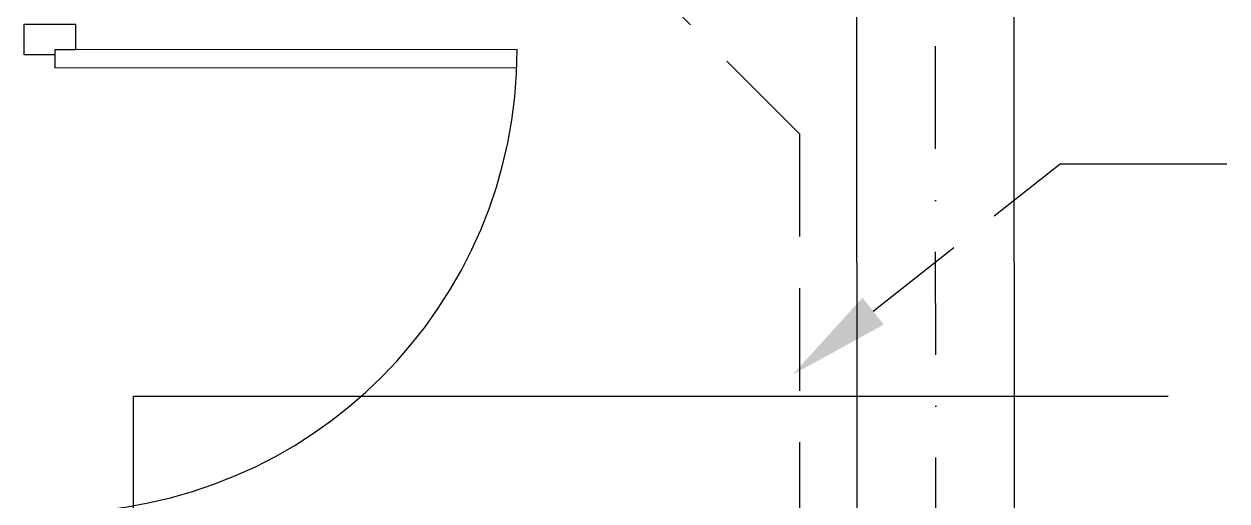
# Model space of a CAD drawing. Extents: x -437689 to -407696, y -55787 to -37037.
# Drawn here: x -423766 to -422887, y -49265 to -48917 of the extents above; entities that cross this region are included whole.
import ezdxf

# ---------------------------------------------------------------- set-up
doc = ezdxf.new("R2010")
doc.units = 0
doc.header["$LTSCALE"] = 150
doc.header["$MEASUREMENT"] = 0
doc.linetypes.add('DASHDOT', pattern=[1, 0.5, -0.25, 0, -0.25])
doc.linetypes.add('DASHED', pattern=[0.75, 0.5, -0.25])
doc.layers.get('0').update_dxf_attribs({"linetype": 'CONTINUOUS'})
for name, color, linetype in [('DOOR', 31, 'CONTINUOUS'), ('GRID', 252, 'DASHDOT'), ('WALL', 7, 'CONTINUOUS'), ('WASTE', 3, 'DASHED')]:
    doc.layers.add(name, color=color, linetype=linetype)

msp = doc.modelspace()

# ---------------------------------------------------------------- linework, layer by layer
msp.add_lwpolyline([(-423685.75, -49704.28), (-423685.75, -49188.16), (-422930.16, -49188.16)])
at = {"layer": 'DOOR', "color": 8}
for p, q in [((-423765.7, -48916.67), (-423728.2, -48916.66)), ((-423765.69, -48939.17), (-423765.7, -48916.67)), ((-423728.2, -48916.66), (-423728.19, -48935.41)), ((-423743.19, -48939.16), (-423765.69, -48939.17)), ((-423405.69, -48935.28), (-423743.19, -48935.41)), ((-423743.19, -48935.41), (-423743.18, -48948.54)), ((-423728.19, -48935.41), (-423743.19, -48935.41)), ((-423743.19, -48935.41), (-423743.19, -48939.16)), ((-423743.18, -48948.54), (-423405.94, -48948.41))]:
    msp.add_line(p, q, dxfattribs=at)
msp.add_arc((-423743.19, -48935.41), 337.5, 270.02259, 0.02259, dxfattribs=at)
at = {"layer": 'GRID'}
msp.add_line((-423099.12, -51409.33), (-423100.94, -46799.75), dxfattribs=at)
at = {"layer": 'WALL'}
for p, q in [((-423042.08, -50231.3), (-423043.27, -47231.3)), ((-423157.35, -49548.85), (-423157.65, -48798.85))]:
    msp.add_line(p, q, dxfattribs=at)
at = {"layer": 'WASTE'}
for q in [(-423368.95, -48827.19), (-423199.45, -49779.66)]:
    msp.add_line((-423199.45, -48996.68), q, dxfattribs=at)
msp.add_lwpolyline([(-423145.72, -49126.09), (-423009.16, -49018.5), (-422937.73, -49018.5), (-422887.33, -49018.5)], dxfattribs=at)
msp.add_solid([(-423137.98, -49135.91), (-423204.63, -49172.5), (-423153.46, -49116.27)], dxfattribs=at)

doc.saveas('drawing.dxf')
